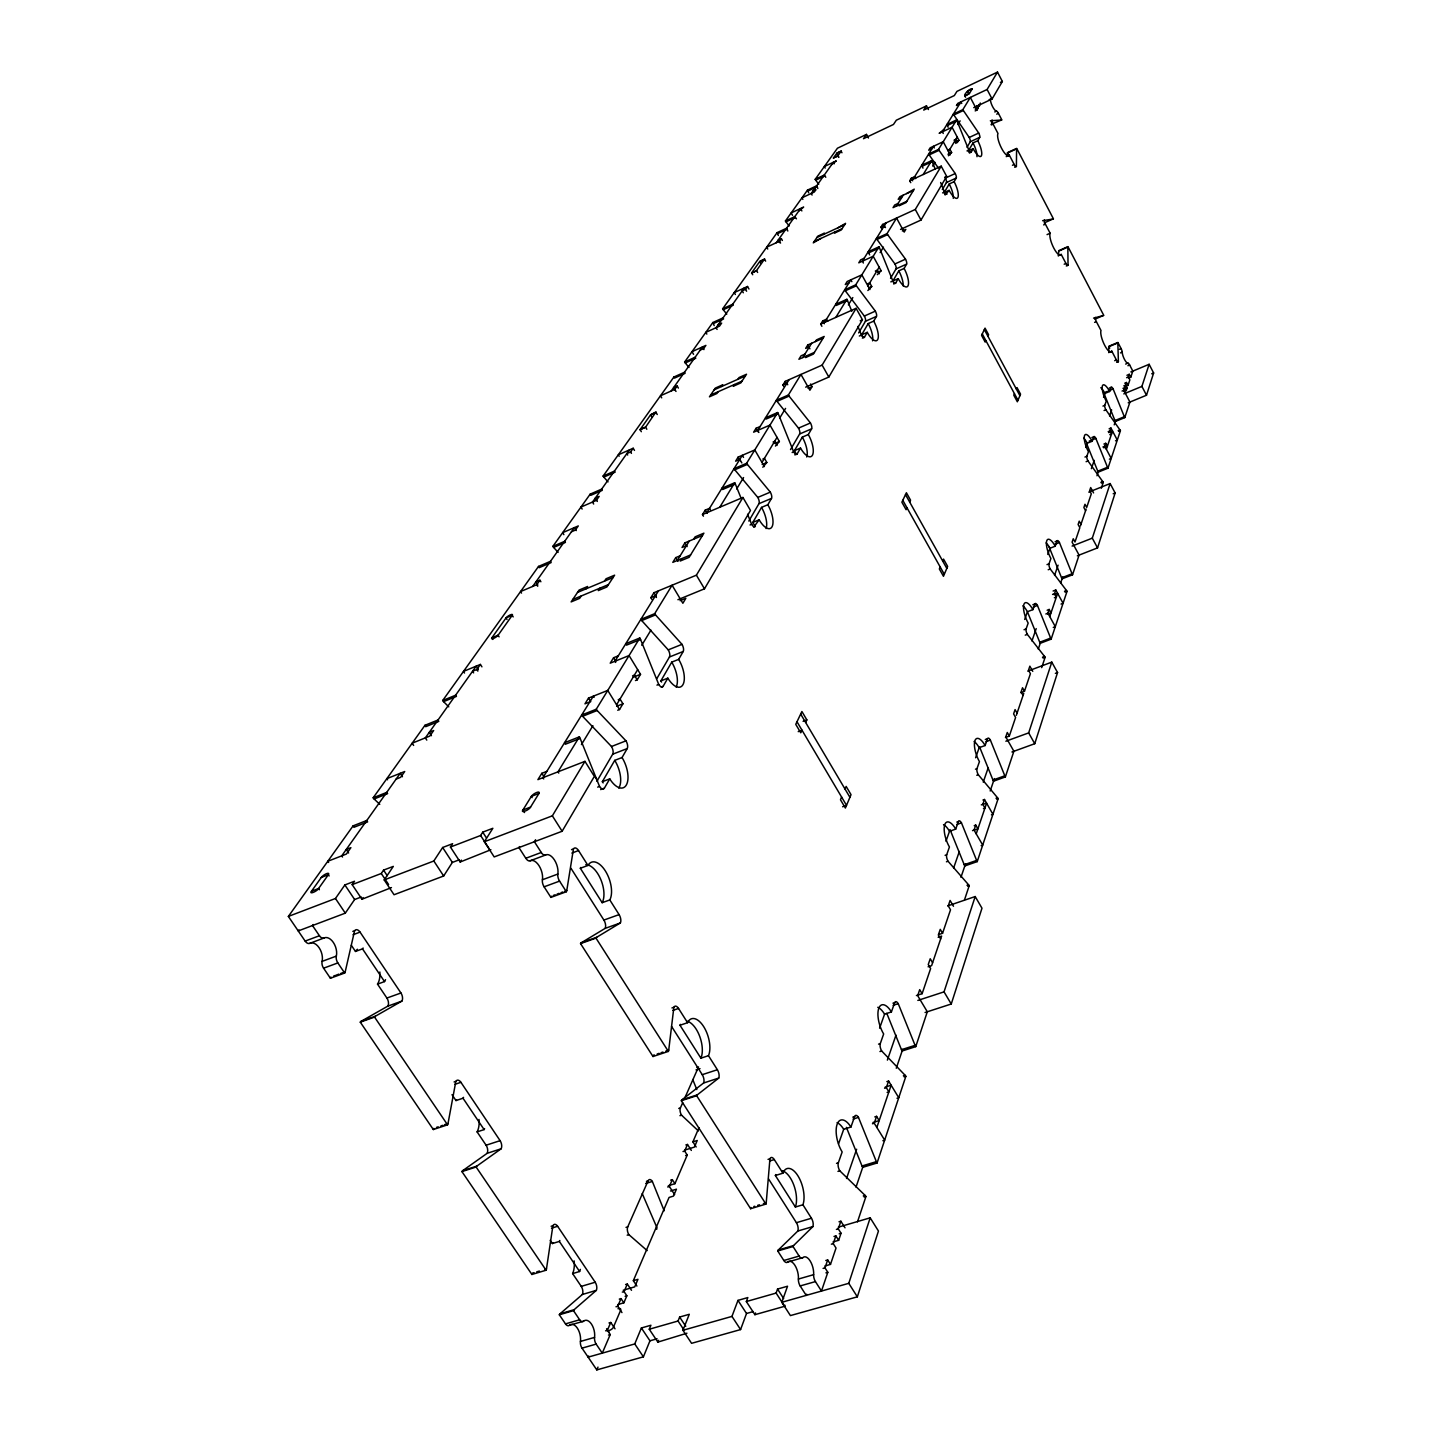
<?xml version="1.0" encoding="UTF-8"?>
<svg xmlns="http://www.w3.org/2000/svg" width="1442" height="1442" viewBox="0 0 1442 1442"><rect width="100%" height="100%" fill="white"/><g stroke="black" fill="none" stroke-linecap="round" stroke-linejoin="round"><path stroke-width="1.5" d="M1014.645 167.218L1016.394 166.425L1016.592 148.832L1007.381 153.086L1007.327 156.367M708.473 1055.688L700.902 1058.176L679.993 1025.244L687.582 1022.702A21.54 10.509 72.7 0 1 703.678 1026.614A21.54 10.509 72.7 0 1 708.473 1055.688L717.377 1069.73A6.147 2.974 73.2 0 1 718.747 1078.075L703.606 1082.996L681.94 1099.813A6.255 3.1 73.6 0 0 681.327 1100.697L750.615 1208.702L765.918 1204.088A6.219 2.974 74.6 0 0 766.225 1202.772L769.938 1158.791A6.11 2.884 74.2 0 1 774.282 1159.566L782.916 1173.193A21.306 9.95 74.4 0 1 797.841 1175.681A21.306 9.95 74.4 0 1 802.924 1204.773L811.449 1218.238A6.092 2.83 74.8 0 1 812.909 1226.583L793.551 1245.564A6.201 2.902 75.2 0 0 793.028 1246.519L777.743 1250.971L783.853 1260.506A6.183 2.92 75.3 0 0 787.548 1262.092A12.365 5.822 75.5 0 1 794.866 1265.229A12.365 5.822 75.5 0 1 798.399 1279.036A6.165 2.884 75.5 0 0 800.166 1285.94L806.222 1295.385L806.637 1294.195M609.804 899.934L602.179 902.692L580.333 868.264L587.957 865.452A21.846 11.067 70.6 0 1 605.334 870.896A21.846 11.067 70.6 0 1 609.804 899.934L619.087 914.607A6.237 3.136 71.1 0 1 620.384 922.934L605.153 928.378L581.234 942.798A6.327 3.281 71.5 0 0 580.549 943.609L652.992 1056.517L668.367 1051.416A6.291 3.136 72.8 0 0 668.727 1050.137L673.865 1007.291A6.183 3.046 72.4 0 1 678.551 1008.463L687.582 1022.702M454.104 1081.951L455.852 1081.356A5.948 3.389 73.5 0 1 460.917 1082.311L500.104 1140.658A5.93 3.317 74.4 0 1 501.167 1148.769L487.144 1153.33L462.63 1170.706A6.02 3.443 74.9 0 0 461.927 1171.589L531.9 1274.476L546.085 1270.222A6.002 3.299 76.2 0 0 546.482 1268.906L552.899 1225.718A5.894 3.208 75.6 0 1 557.621 1226.277L595.204 1282.244A5.876 3.136 76.3 0 1 596.357 1290.356L574.114 1309.697A5.984 3.226 76.8 0 0 573.483 1310.652L559.316 1314.78L565.498 1323.882A5.948 3.226 76.9 0 0 569.446 1325.288A11.915 6.453 77.2 0 1 577.305 1328.082A11.915 6.453 77.2 0 1 580.441 1341.439A5.948 3.208 77.2 0 0 582.009 1348.144L596.808 1369.9L643.402 1356.832L649.963 1340.808L657.101 1338.789M519.535 846.58L518.94 847.572L525.807 858.278A6.381 3.353 70.1 0 0 530.223 860.766A12.762 6.723 70.3 0 1 539.02 865.687A12.762 6.723 70.3 0 1 542.408 879.764A6.363 3.335 70.5 0 0 544.103 886.812L550.898 897.393L566.364 891.733A6.381 3.317 70.6 0 0 566.778 890.525L573.447 848.941A6.273 3.208 70.2 0 1 578.53 850.564L587.957 865.452M352.839 931.406L354.606 930.739A6.038 3.551 70.8 0 1 360.049 932.109L400.948 992.997A6.002 3.479 71.9 0 1 401.903 1001.09L387.826 1006.137L361.059 1021.333A6.092 3.623 72.4 0 0 360.284 1022.162L433.321 1129.537L447.543 1124.814A6.056 3.479 74 0 0 448.011 1123.552L455.852 1081.356M353.11 825.851A5.84 3.389 69 0 1 353.903 827.311L367.602 821.922A5.858 3.371 68.9 0 0 366.809 820.462L353.11 825.851L288.364 916.427L305.145 941.085A6.128 3.713 70.6 0 0 309.814 943.32A12.257 7.408 70.9 0 1 319.115 947.736A12.257 7.408 70.9 0 1 322.089 961.381A6.11 3.677 71.2 0 0 323.585 968.195L330.416 978.253L344.674 973.026A6.128 3.659 71.3 0 0 345.215 971.818L354.606 930.739M737.98 1300.378L746.523 1313.482L740.575 1329.578L691.583 1343.313L682.949 1330.281L731.959 1316.402L737.98 1300.378L747.821 1297.566L746.343 1301.549L754.905 1314.689L784.664 1306.29L776.12 1293.077L777.544 1289.076L787.53 1286.228L781.816 1302.288L790.414 1315.591L857.341 1296.827L878.448 1231.035L870.193 1217.823L838.253 1227.196M925.079 1012.5L951.251 1004.011L981.984 908.208L975.189 896.545L947.754 905.9M1011.942 751.985L1034.743 743.712L1057.563 672.549L1051.795 662.13L1027.749 671.143M1077.354 555.783L1097.542 547.888L1115.153 492.966L1110.142 483.557L1088.764 492.119M1128.203 402.769L1146.498 395.234L1153.636 372.991L1149.13 364.303L1130.852 371.928M857.341 1296.827L848.779 1283.326L870.193 1217.823M951.251 1004.011L944.041 991.862L975.189 896.545M1034.743 743.712L1028.669 732.897L1051.795 662.13M1097.542 547.888L1092.297 538.154L1110.142 483.557M1146.498 395.234L1141.902 386.402L1149.13 364.303M857.503 1221.843L865.939 1196.499A5.84 2.596 74.4 0 0 865.11 1195.418L839.803 1170.832A5.858 2.65 74.1 0 1 838.343 1162.811L842.164 1151.942A20.26 9.067 73.7 0 1 837.117 1124.309A20.26 9.067 73.7 0 1 850.924 1127.049L854.619 1116.577A5.714 2.523 73.5 0 1 858.477 1117.388L876.357 1161.639A5.714 2.505 73.9 0 0 877.06 1163.009L862.713 1167.335A5.696 2.523 74 0 1 862.01 1165.983L846.4 1127.356M877.06 1163.009L905.864 1076.327A5.462 2.325 73 0 0 905.107 1075.281L881.693 1051.002A5.48 2.361 72.7 0 1 880.287 1043.593L883.658 1033.968A18.944 8.075 72.4 0 1 878.737 1008.409A18.944 8.075 72.4 0 1 891.408 1011.923L894.689 1002.641A5.353 2.253 72.2 0 1 898.24 1003.668L915.075 1045.342A5.335 2.235 72.6 0 0 915.742 1046.64L902.133 1050.984A5.335 2.253 72.6 0 1 901.466 1049.686L886.776 1013.311M915.742 1046.64L927.314 1011.779L917.671 995.665L919.708 989.645L922.123 993.682L916.409 995.557M964.518 899.826L969.204 885.712A4.867 1.893 71 0 0 968.537 884.739L948.025 861.235A4.885 1.929 70.8 0 1 946.691 854.764L949.431 846.977A16.925 6.597 70.6 0 1 944.78 824.608A16.925 6.597 70.6 0 1 955.722 829.096L958.371 821.543A4.795 1.857 70.5 0 1 961.453 822.841L976.631 860.423A4.777 1.839 70.8 0 0 977.225 861.613L964.824 865.921A4.777 1.857 70.8 0 1 964.229 864.731L950.026 829.565M977.225 861.613L998.134 798.67A4.614 1.712 70.3 0 0 997.503 797.714L978.271 774.715A4.632 1.73 70 0 1 976.973 768.64L979.442 761.628A16.042 5.966 69.9 0 1 974.936 740.665A16.042 5.966 69.9 0 1 985.12 745.514L987.518 738.701A4.542 1.676 69.8 0 1 990.384 740.088L1004.804 775.796A4.524 1.658 70.1 0 0 1005.362 776.932L993.52 781.185A4.524 1.676 70.1 0 1 992.961 780.05L979.46 746.632M1005.362 776.932L1013.888 751.264L1005.777 736.916L1007.291 732.482L1009.31 736.069L1005.434 737.493M1041.683 667.628L1045.108 657.318A4.2 1.442 69.2 0 0 1044.549 656.434L1027.335 634.354A4.218 1.442 69 0 1 1026.109 628.946L1028.164 623.088A14.618 4.993 68.8 0 1 1023.91 604.342A14.618 4.993 68.8 0 1 1032.905 609.624L1034.905 603.946A4.146 1.406 68.8 0 1 1037.447 605.442L1050.641 638.103A4.128 1.388 69 0 0 1051.146 639.148L1040.241 643.294A4.128 1.406 69 0 1 1039.736 642.249L1027.389 611.678A14.6 5.011 68.9 0 0 1022.901 605.82M1051.146 639.148L1067.026 591.382A4.002 1.316 68.7 0 0 1066.485 590.517L1050.209 568.959A4.02 1.334 68.5 0 1 1049.019 563.84L1050.894 558.487A13.969 4.56 68.4 0 1 1046.748 540.75A13.969 4.56 68.4 0 1 1055.22 546.194L1057.058 540.984A3.966 1.28 68.4 0 1 1059.437 542.534L1072.055 573.772A3.947 1.28 68.6 0 0 1072.542 574.781L1062.069 578.837A3.947 1.28 68.6 0 1 1061.582 577.827L1048.983 546.662M1072.542 574.781L1079.085 555.098L1072.091 542.174L1073.245 538.767L1074.993 541.994L1079.842 527.7L1078.111 524.491L1079.229 521.175L1080.959 524.365M1101.291 488.279L1103.238 482.385A3.695 1.118 68.1 0 0 1102.751 481.574L1087.971 460.935A3.713 1.136 67.9 0 1 1086.835 456.303L1088.44 451.743A12.906 3.893 67.9 0 1 1084.51 435.646A12.906 3.893 67.9 0 1 1092.135 441.252L1093.703 436.8A3.659 1.1 67.8 0 1 1095.848 438.386L1107.51 467.262A3.641 1.1 68 0 0 1107.961 468.199L1098.227 472.129A3.641 1.1 68 0 1 1097.777 471.192L1086.853 444.172M1107.961 468.199L1120.416 430.725A3.551 1.027 67.9 0 0 1119.947 429.932L1105.852 409.78A3.569 1.045 67.7 0 1 1104.752 405.364L1106.23 401.146A12.401 3.605 67.6 0 1 1102.409 385.807A12.401 3.605 67.6 0 1 1109.637 391.467L1111.079 387.357A3.515 1.009 67.6 0 1 1113.134 388.961L1124.345 416.72A3.515 1.009 67.8 0 0 1124.76 417.621L1115.387 421.461A3.497 1.009 67.8 0 1 1114.954 420.559L1103.761 392.855M1124.76 417.621L1129.933 402.066L1123.787 390.313L1124.706 387.628L1122.976 388.349M825.797 1260.488L827.672 1259.947L824.986 1267.86L827.816 1272.313L821.471 1291.059L815.433 1281.596A6.183 2.866 75.4 0 1 813.648 1274.674A12.401 5.786 75.4 0 0 810.08 1260.831A12.401 5.786 75.4 0 0 802.797 1257.676A6.183 2.902 75.2 0 1 799.12 1256.072L793.028 1246.519M824.842 1266.022L830.502 1264.382L836.036 1248.051L833.242 1243.635L835.873 1235.902L833.999 1236.443M833.043 1241.941L838.649 1240.318L841.047 1233.252L838.271 1228.854L840.866 1221.23L839.01 1221.771M876.844 1127.446L891.138 1085.231L885.172 1087.106M922.123 993.682L930.631 968.555L928.251 964.554L930.234 958.75L932.595 962.733M938.868 934.524L942.563 933.28L950.53 909.776L948.241 905.882L950.098 900.457L953.486 906.261M976.216 833.837L986.598 803.194L981.317 804.852M1009.31 736.069L1015.601 717.467L1013.6 713.916L1015.078 709.608L1017.061 713.159M1016.34 715.304L1023.766 693.35M1020.702 692.665L1024.469 691.259L1030.417 673.702L1028.488 670.224L1029.858 666.168L1032.76 671.359M1049.758 616.563L1057.617 593.329L1054.066 594.699M1080.4 526.024L1086.132 509.062M1106.356 449.291L1112.539 431.068L1108.718 432.618M1123.931 391.521L1126.238 390.548L1127.085 388.096L1125.553 385.158L1126.454 382.49L1124.724 383.212M1124.904 386.69L1127.986 385.411L1129.861 379.859L1128.347 376.957L1129.248 374.307L1126.941 375.28M1128.455 378.183L1130.762 377.227L1132.835 371.099L1129.645 364.988A3.425 0.955 67.5 0 0 1127.932 363.132A6.831 1.911 67.5 0 1 1124.472 359.382A6.831 1.911 67.5 0 1 1122.218 352.172A3.425 0.955 67.4 0 0 1121.083 348.567L1117.892 342.439L1108.754 346.296L1109.745 348.207M856.007 1187.145L863.199 1165.893M896.275 1068.252L902.656 1049.416M960.949 877.331L965.527 863.83M990.203 790.991L994.403 778.59M1038.276 649.08L1040.511 642.501M1060.609 583.145L1062.7 576.98M1096.983 475.77L1098.642 470.903M1114.233 424.849L1115.621 420.794M882.883 1140.694L884.667 1140.135L874.231 1123.21L876.574 1116.342L874.807 1116.901M887.136 1092.405L888.885 1091.864L886.343 1087.683L888.596 1081.049L886.848 1081.608M981.173 845.625L982.705 845.084L974.053 830.087L975.747 825.112L974.215 825.653M982.957 800.022L984.471 799.481L982.831 804.312L984.958 808.025L983.444 808.565M1053.273 627.432L1055.31 626.657L1047.901 613.211L1049.181 609.443L1047.144 610.218M1054.372 597.763L1056.373 596.988L1054.553 593.653L1055.796 589.994L1053.129 591.022M1109.385 459.169L1111.205 458.43L1104.752 446.245L1105.744 443.307L1103.941 444.046M1109.763 434.673L1111.566 433.934L1109.961 430.924L1110.953 428.04L1109.15 428.779M846.544 1178.474L856.638 1149.22M887.371 1060.122L895.987 1035.122M953.613 868.048L959.345 851.465M983.246 782.141L988.221 767.739M1031.931 640.969L1036.203 628.622M1054.553 575.394L1058.086 565.174M1091.36 468.668L1094.226 460.358M1109.547 415.945L1111.638 409.907M784.664 1306.29L785.007 1305.298M838.559 1143.794L843.714 1129.284L850.924 1127.049M879.602 1028.2L884.577 1014.159L891.408 1011.923M945.97 841.245L949.503 831.295L955.722 829.096M975.603 757.771L979.172 747.677L985.12 745.514M1024.703 619.429L1027.425 611.732L1032.905 609.624M1047.775 554.413L1049.974 548.266L1055.22 546.194M1085.754 447.453L1087.25 443.235L1092.135 441.252M1103.563 397.289L1104.932 393.414L1109.637 391.467M754.905 1314.689L755.536 1312.941M686.933 1333.219L657.858 1342.105L649.26 1329.236L650.901 1325.252L641.384 1327.974L634.75 1343.944L588.138 1357.138L588.642 1355.967M682.949 1330.281L689.276 1314.293L679.633 1317.051L678.046 1321.016L649.26 1329.236M657.858 1342.105L658.579 1340.357M833.386 158.007L837.658 156.078L841.299 150.959L837.027 152.978L833.44 157.935L837.91 155.826L838.739 157.34M596.808 1369.9L597.997 1367.106M615.031 1328.821L610.759 1322.458L607.37 1330.299L610.236 1334.553L602.269 1353.137L596.159 1344.106A5.966 3.19 77.1 0 1 594.573 1337.401A11.951 6.417 77 0 0 591.418 1324.008A11.951 6.417 77 0 0 583.595 1321.196A5.966 3.208 76.8 0 1 579.666 1319.772L573.483 1310.652M617.789 1304.577L623.863 1302.811L626.855 1295.799L624.062 1291.599L627.324 1284.029L631.506 1290.302M636.913 1286.048L633.344 1280.676L669.052 1197.455L673.486 1196.085L676.442 1189.181L670.548 1191.002M668.331 1185.739L674.946 1183.684L687.239 1155.06L684.644 1151.058L687.492 1144.443L691.349 1150.428M696.18 1146.967L692.899 1141.866L698.973 1127.698M841.605 797.065L840.47 799.751L845.372 808.043L851.032 794.668L846.166 786.431L845.03 789.08M940.184 566.976L939.337 568.959L943.465 576.295L947.646 566.418L943.555 559.117L942.726 561.064M1014.447 393.666L1013.78 395.18L1017.331 401.777L1020.557 394.171L1017.025 387.628L1016.376 389.124M615.986 1306.776L617.735 1306.272L621.033 1298.593L623.863 1302.811M667.7 1187L669.358 1186.496L672.314 1179.646L674.946 1183.684M647.152 1250.593L628.892 1234.658A5.66 2.938 75.4 0 1 627.739 1226.854L648.125 1180.782A5.516 2.83 74.7 0 1 652.343 1181.431L664.203 1210.793M698.415 1130.943L681.543 1115.171A5.299 2.632 73.7 0 1 680.39 1107.943L682.697 1102.715M685.004 1097.524L698.523 1066.972L696.937 1067.495M805.645 722.478L806.853 719.9L801.896 711.501L795.75 724.353L800.779 732.806L802.004 730.211L798.219 731.635M906.982 507.764L906.081 509.675L901.881 502.213L906.405 492.749L910.569 500.176L909.668 502.068M985.877 340.618L985.174 342.078L981.569 335.391L985.048 328.145L988.617 334.796L987.932 336.238M972.196 88.935C968.573 87.872 958.876 100.814 969.439 93.442L972.196 88.935L967.474 91.279L968.303 92.847M600.665 789.585L604.378 788.161L609.75 778.86A20.945 10.256 69.2 0 0 626.333 785.007A20.945 10.256 69.2 0 0 622.043 757.537L627.216 748.578A5.912 2.866 69 0 0 625.972 740.846L597.168 710.509A5.948 2.902 68.4 0 1 596.249 709.248L639.797 637.995A5.696 2.668 67.9 0 1 640.554 639.437L658.724 684.427A5.678 2.65 68.4 0 0 663.122 686.32L667.844 678.137A19.647 9.031 68.3 0 0 682.913 684.734A19.647 9.031 68.3 0 0 678.659 659.373L683.202 651.478A5.552 2.523 68.1 0 0 681.994 644.34L655.515 614.905A5.588 2.56 67.7 0 1 654.668 613.697L672.08 585.218L682.877 603.279L685.851 598.286L680.047 600.665M753.769 527.015L759.159 519.805A17.61 7.246 67.2 0 0 771.975 526.889A17.61 7.246 67.2 0 0 767.829 504.736L771.506 498.391A4.975 2.037 67.1 0 0 770.316 492.137L747.389 464.396A5.011 2.055 66.7 0 1 746.632 463.279L777.671 412.52A4.831 1.911 66.5 0 1 778.283 413.764L793.677 451.869A4.813 1.893 66.8 0 0 797.138 453.942L800.526 448.065A16.691 6.507 66.8 0 0 812.387 455.293A16.691 6.507 66.8 0 0 808.313 434.547L811.612 428.851A4.723 1.821 66.7 0 0 810.44 422.975L789.062 396.099A4.759 1.839 66.4 0 1 788.359 395.036L800.959 374.433L809.899 390.259L812.044 386.636L810.566 384.005M862.37 338.113L864.461 337.194L867.273 332.327A15.231 5.371 66.3 0 0 877.655 339.645A15.231 5.371 66.3 0 0 873.726 321.115L876.466 316.393A4.308 1.514 66.3 0 0 875.348 311.148L856.368 285.804A4.344 1.532 66 0 1 855.755 284.813L878.971 246.816A4.218 1.424 65.9 0 1 879.494 247.916L892.85 280.974A14.528 4.921 66.1 0 0 893.896 282.812M893.661 283.984L895.68 283.083L898.222 278.648A14.546 4.903 66.2 0 0 907.937 285.967A14.546 4.903 66.2 0 0 904.116 268.446L906.603 264.12A4.128 1.37 66.1 0 0 905.504 259.163L887.623 234.613A4.146 1.388 65.9 0 1 887.028 233.64L896.563 218.048L904.188 232.108L905.828 229.368L902.332 230.954M945.105 194.976L949.142 190.362A13.429 4.146 65.9 0 0 957.812 197.608A13.429 4.146 65.9 0 0 954.135 181.692L956.262 178.033A3.803 1.172 65.9 0 0 955.217 173.527L939.066 150.31A3.839 1.172 65.7 0 1 938.526 149.409L956.569 119.92A3.731 1.118 65.6 0 1 957.019 120.894L968.808 150.076A3.713 1.1 65.8 0 0 971.187 152.149L973.17 148.688A12.906 3.821 65.9 0 0 981.353 155.862A12.906 3.821 65.9 0 0 977.766 140.721L979.731 137.332A3.659 1.081 65.8 0 0 978.703 133.043L963.364 110.511A3.677 1.081 65.6 0 1 962.859 109.628L970.322 97.425L976.955 110.079L975.189 110.908M603.153 782.898A20.927 10.292 69.2 0 1 602.359 781.69L614.743 760.367L622.043 757.537M661.572 682.066A19.611 9.067 68.3 0 1 660.851 680.912L671.738 662.148L678.659 659.373M754.076 524.528A17.592 7.282 67.2 0 1 752.796 522.455L761.538 507.386L767.829 504.736M795.66 452.626A16.673 6.525 66.8 0 1 794.452 450.661L802.311 437.124L808.313 434.547M862.767 336.617A15.213 5.407 66.3 0 1 861.685 334.796L868.192 323.585L873.726 321.115M904.116 268.446L898.799 270.844L892.868 281.046A4.2 1.424 66.2 0 0 895.68 283.083M945.105 194.291A13.411 4.164 65.9 0 1 944.168 192.651L949.197 183.981L954.135 181.692M969.276 152.51A12.888 3.839 65.8 0 1 968.375 150.923L973.008 142.938L977.766 140.721M596.916 781.24L612.688 754.202L627.216 748.578M656.831 678.605L669.448 657.011L683.202 651.478M748.813 521.049L758.961 503.673L771.506 498.391M790.522 449.598L799.643 433.988L811.612 428.851M858.639 332.922L865.434 321.278L876.466 316.393M890.525 278.324L896.023 268.897L906.603 264.12M942.329 189.569L946.421 182.575L956.262 178.033M967.023 147.282L970.25 141.767L979.731 137.332M490.875 849.735L460.178 862.01L450.427 847.049L480.619 835.495L482.728 832.16L492.858 828.285L484.368 841.731L494.191 856.927L562.128 831.259L594.356 776.391L584.947 761.358L537.902 779.635L541.832 773.309L546.824 771.38M677.92 599.71L704.489 588.805L750.489 510.45L742.918 497.454L702.488 514.56L703.444 516.182M805.681 387.159L828.826 377.047L862.442 319.782L856.115 308.318L820.696 324.162L821.886 326.289M900.529 229.404L921.005 220.049L946.655 176.375L941.211 166.154L909.722 180.773L910.749 182.665M973.729 107.645L992.078 98.993L1002.37 81.473L997.503 72.1L956.929 91.387L954.316 95.569L923.727 110.079L926.485 105.879L928.432 109.556M617.717 710.239L619.519 709.536L622.944 703.786L620.024 699.028L618.221 699.749M635.453 680.552L637.22 679.849L640.518 674.315L629.072 655.551L610.218 663.176L613.589 657.732L618.276 655.84M762.818 467.244L766.82 462.485L764.44 458.34L762.872 459.007M775.454 446.083L779.365 441.468L769.974 425.084L753.625 432.185L756.059 428.292L760.114 426.526M867.868 290.509L871.743 286.525L869.724 282.866L867.669 283.786M877.331 274.665L881.134 270.772L873.203 256.279L858.783 262.823L860.604 259.902L864.191 258.262M948.385 155.754L951.63 152.528L949.899 149.247L948.061 150.094M955.74 143.443L958.93 140.289L952.062 127.275L939.175 133.331L943.807 129.546M976.955 110.079L978.235 107.916L976.991 105.554M977.063 107.05L979.406 105.951L980.272 103.013M484.368 841.731L552.358 815.83L584.947 761.358M651.892 599.367L650.883 597.673L653.965 592.698L696.396 575.178L742.918 497.454M783.781 386.474L782.934 384.978L785.187 381.373L822.12 365.114L856.115 308.318M881.981 229.188L880.9 227.205L882.594 224.465L915.291 209.451L941.211 166.154M959.597 104.022L956.461 105.5L957.794 103.355L987.103 89.476L997.503 72.1M535.595 839.749L534.405 841.731L541.273 852.474A6.399 3.335 70 0 0 545.671 854.98A12.798 6.669 70.3 0 1 554.431 859.937A12.798 6.669 70.3 0 1 557.856 874.05A6.381 3.299 70.5 0 0 559.568 881.116L566.364 891.733M616.581 704.759L637.67 669.647M761.989 462.413L777.022 437.377M867.904 285.895L879.151 267.149M948.476 151.608L957.218 137.044M581.432 744.613L592.914 725.705M641.762 645.259L650.937 630.136M736.664 488.946L743.567 477.554M779.798 417.874L785.566 408.392M848.383 304.911L852.835 297.575M880.125 252.62L883.459 247.141M932.668 166.082L934.957 162.315M957.885 124.553L960.12 120.876M604.378 788.161A6.074 3.01 69.4 0 1 599.53 786.413L580.153 738.412A6.092 3.028 68.8 0 0 579.342 736.88L557.982 771.831L558.757 773.092M719.738 507.26L734.717 482.764A5.101 2.127 66.8 0 1 735.366 484.079L741.476 499.166M835.819 317.402L846.905 299.287A4.416 1.568 66 0 1 847.445 300.423L851.825 311.256M923.186 174.518L931.694 160.585A3.875 1.208 65.7 0 1 932.181 161.594L935.245 169.201M538.947 793.461L530.314 807.484A3.659 1.154 -32.6 0 1 528.619 809.16L527.484 809.917A5.588 1.748 -32.6 0 1 523.104 811.504L522.707 811.431A3.659 1.154 -32.6 0 1 522.653 810.422L531.341 796.399A4.741 1.478 -32.5 0 1 536.64 792.505A4.741 1.478 -32.5 0 1 538.947 793.461L531.341 796.399L532.134 797.642M681.687 558.667L680.209 561.028L689.132 557.315L703.894 533.161L695.116 536.857L693.692 539.164M806.655 355.832L805.591 357.58L813.36 354.119L824.175 336.455L816.496 339.879L815.451 341.556M899.916 204.476L899.105 205.791L906.009 202.619L914.246 189.136L906.639 193.57M658.489 590.841L614.923 661.265L615.644 662.437M677.235 560.505L689.312 541.002M706.796 512.739L742.306 455.311L743.513 457.384M789.116 379.643L757.717 430.419L758.889 432.456M802.779 357.544L811.612 343.268M824.482 322.467L850.852 279.838L851.862 281.659M886.091 222.861L862.37 261.182L863.379 263.003M896.473 206.062L903.215 195.157M913.092 179.205L933.443 146.309L934.308 147.949M619.519 709.536L607.749 690.412L588.534 698.09L584.965 703.84L589.778 701.912M680.173 555.783L675.739 557.621L672.801 562.362L690.592 554.954M702.488 535.469L684.932 542.841L682.048 547.473L686.446 545.635M702.488 514.56L705.228 510.144L709.518 508.323L710.473 509.927M764.386 466.577L754.797 449.94L738.16 457.096L735.636 461.17L739.8 459.385L741.855 462.936M823.148 338.149L807.772 344.98L805.663 348.369L809.503 346.657M820.696 324.162L822.733 320.899L826.482 319.205L827.672 321.332M909.722 180.773L911.29 178.267L914.625 176.699L915.652 178.61M460.178 862.01L461.386 860.117M391.467 887.587L361.942 899.249L352.172 884.631L381.283 873.492L383.554 870.121L393.324 866.39L384.203 879.908L394.045 894.743L443.667 875.997L452.355 862.424L459.205 859.829M450.427 847.049L452.608 843.696L442.64 847.499L433.826 861L384.203 879.908M599.818 588.192L598.25 590.589L606.866 586.984L614.616 575.178L606.055 578.765L604.504 581.108M734.411 384.509L733.257 386.258L740.827 382.905L746.523 374.235L739.007 377.57L737.871 379.3M835.369 231.765L834.485 233.099L841.209 229.999L845.571 223.348L838 227.764M581.252 595.961L579.666 598.34L571.122 601.909L579.125 590.048L587.597 586.497L586.029 588.841M718.134 391.737L716.944 393.486L709.446 396.82L715.34 388.078L722.803 384.762L721.631 386.51M820.858 238.453L813.27 242.887L817.794 236.182L824.427 233.117L823.544 234.451M361.942 899.249L363.096 897.555M298.927 929.928L298.224 930.937L345.305 913.147L354.624 899.52L361.239 897.014M352.172 884.631L354.498 881.26L344.872 884.937L335.463 898.492L288.364 916.427M868.463 138.035L866.498 134.394L863.506 138.702L893.463 124.463L896.329 120.209L926.485 105.879M313.202 924.538L312.499 925.548L319.421 935.732A6.147 3.695 70.6 0 0 324.071 937.985A12.293 7.372 70.9 0 1 333.336 942.437A12.293 7.372 70.9 0 1 336.346 956.1A6.128 3.659 71.1 0 0 337.843 962.932L344.674 973.026M969.439 93.442L964.716 95.839L965.581 97.227M473.607 672.873L472.579 671.251L476.833 669.503L480.402 664.42L481.934 666.853M521.517 593.113L520.562 591.562L536.748 584.713L539.939 580.207L540.894 581.757M627.685 455.041L626.837 453.599L630.587 451.959L633.2 448.246L634.48 450.391M661.698 397.848L660.49 395.775L674.802 389.376L677.181 386.023L678.371 388.078M743.297 292.762L742.197 290.833L745.532 289.319L747.533 286.471L748.975 289.031M767.739 249.033L766.693 247.195L779.509 241.229L781.348 238.633L782.375 240.49M532.693 586.425L574.385 527.61L576.205 530.602M629.469 449.886L592.482 502.068L593.671 504.033M671.215 390.98L702.434 346.963L703.966 349.613M744.216 288.003L716.097 327.676L717.089 329.443M776.301 242.725L800.544 208.531L801.86 210.929M321.296 877.457L311.202 891.643A3.569 1.045 -33.8 0 0 311.075 892.67L311.58 892.778A5.444 1.604 -33.8 0 0 315.798 891.066L316.519 890.579A3.569 1.045 -33.8 0 0 318.303 888.921L328.325 874.753A4.632 1.352 -33.7 0 0 326.559 873.654A4.632 1.352 -33.7 0 0 321.296 877.457L328.325 874.753L329.137 875.943M379.769 804.33L374.109 798.976A5.714 3.244 68.6 0 1 373.172 797.787L424.975 725.29L438.026 719.991A5.498 2.974 67.9 0 1 438.765 721.379L425.714 726.678A5.48 2.992 67.9 0 0 424.975 725.29M448.768 706.85L443.577 701.641A5.389 2.884 67.6 0 1 442.694 700.506L538.533 566.418L550.483 561.317A4.939 2.397 66.6 0 1 551.132 562.578L539.182 567.679A4.939 2.415 66.6 0 0 538.533 566.418M558.126 552.376L553.62 547.437A4.849 2.325 66.4 0 1 552.845 546.392L590.211 494.119L601.656 489.126A4.687 2.145 66.2 0 1 602.269 490.334L590.823 495.309A4.687 2.163 66.2 0 0 590.211 494.119M608.019 481.88L603.819 477.104A4.614 2.091 66 0 1 603.098 476.076L673.901 377.011L684.499 372.252A4.29 1.784 65.7 0 1 685.058 373.352L674.459 378.11A4.272 1.802 65.6 0 0 673.901 377.011M689.006 367.476L685.292 362.951A4.218 1.748 65.6 0 1 684.644 361.996L712.853 322.521L723.037 317.889A4.092 1.622 65.5 0 1 723.56 318.934L713.375 323.585L714.187 325.586M726.768 314.14L723.253 309.724A4.038 1.586 65.4 0 1 722.658 308.804L777.094 232.649L786.593 228.215A3.785 1.388 65.3 0 1 787.062 229.188L787.819 231.044M789.153 225.997L785.998 221.834A3.731 1.352 65.2 0 1 785.439 220.968L807.502 190.11L816.659 185.802A3.641 1.28 65.2 0 1 817.109 186.739L817.83 188.523M818.714 184.234L815.721 180.178A3.587 1.244 65.2 0 1 815.199 179.331L837.442 148.22L866.498 134.394M777.743 1250.971A6.183 2.938 75.3 0 1 778.283 1250.016L797.841 1231.017L812.909 1226.583M559.316 1314.78A5.966 3.244 77 0 1 559.965 1313.842L582.388 1294.483L596.357 1290.356M681.327 1100.697L696.684 1095.74A6.255 3.082 73.5 0 1 697.297 1094.857L718.747 1078.075M461.927 1171.589L476.13 1167.011A6.02 3.407 74.8 0 1 476.833 1166.109L501.167 1148.769M581.234 942.798L596.664 937.3L620.384 922.934M361.059 1021.333L375.317 1016.249L401.903 1001.09M1000.424 82.392L1002.37 81.473M831.728 164.532L836.324 160.873L824.337 166.533L825.185 168.065M815.199 179.331L824.265 175.041A3.605 1.244 65.2 0 0 824.788 175.888L825.797 177.258M962.859 109.628L953.342 114.116A3.677 1.1 65.6 0 0 953.847 114.981L969.222 137.477A3.659 1.081 65.8 0 1 970.25 141.767M815.721 180.178L824.788 175.888M953.847 114.981L963.364 110.511M988.671 100.273L990.402 99.462A3.569 1.009 65.7 0 0 990.33 98.741M975.315 107.88L976.486 107.321M975.297 109.304L978.235 107.916M956.569 119.92L946.961 124.445A3.731 1.118 65.6 0 1 947.412 125.418L948.151 127.238M808.674 192.831L807.953 191.047L817.109 186.739M947.412 125.418L957.019 120.894M812.891 191.101L815.974 189.659L814.297 192.02L801.986 197.806L802.852 199.393M994.764 111.953L996.494 111.142A3.551 1.009 65.8 0 1 998.423 113.341L1001.811 119.866L991.159 124.336M996.692 114.152L998.423 113.341M990.348 120.767L1001.577 120.028M798.796 210.983L803.663 207.071L791.189 212.911L792.523 215.309M931.983 148.67L928.72 150.184L930.18 147.823L943.23 141.713L950.224 154.889M954.027 140.198L955.83 139.333L957.56 142.596M785.439 220.968L794.848 216.57A3.731 1.352 65.3 0 0 795.389 217.436L796.453 218.823M938.526 149.409L928.666 154.024A3.821 1.19 65.7 0 0 929.189 154.925L938.327 167.975M955.307 141.983L958.93 140.289M991.357 124.967L993.105 124.138A3.587 1.027 65.8 0 1 992.096 119.938M785.998 221.834L795.389 217.436M929.189 154.925L939.066 150.31M969.222 137.477L978.703 133.043M931.694 160.585L921.726 165.235A3.875 1.226 65.7 0 1 922.213 166.245L922.97 168.137M778.32 235.479L777.58 233.622L787.062 229.188M922.213 166.245L932.181 161.594M947.971 154.24L951.63 152.528M967.005 150.923L968.808 150.076M968.375 150.923L973.17 148.688M781.348 238.633L778.157 240.129L779.527 242.58M969.384 152.978L971.187 152.149M913.453 190.416L899.826 196.725L898.204 199.32L901.611 197.752M944.672 177.276L946.655 176.375M816.875 237.533L844.67 224.682M955.217 173.527L945.375 178.069A3.803 1.172 65.9 0 1 946.421 182.575M814.153 241.553L842.056 228.665M898.114 203.43L894.689 204.998L893.049 207.648L906.802 201.303M1006.246 156.619L1009.346 155.195L1014.195 164.46A3.551 1.027 66.1 0 0 1016.394 166.425M942.599 192.886L944.474 192.038A3.875 1.208 65.9 0 0 946.979 194.111M944.168 192.651L949.142 190.362M747.533 286.471L734.266 292.582L735.348 294.474M1012.446 165.271L1014.195 164.46M880.9 227.205L884.397 225.601L885.46 227.584M722.658 308.804L732.734 304.208A4.038 1.586 65.4 0 0 733.329 305.127L723.253 309.724M887.028 233.64L876.412 238.507A4.146 1.406 65.8 0 0 877.006 239.462L894.941 263.94A4.11 1.388 66.1 0 1 896.023 268.897M877.006 239.462L887.623 234.613M878.971 246.816L868.246 251.719A4.2 1.442 65.9 0 1 868.769 252.801L869.598 254.874M868.769 252.801L879.494 247.916M718.224 324.666L721.649 323.098L719.522 326.126L705.841 332.345L706.832 334.093M700.199 350.1L703.678 348.531L705.895 345.395L692.034 351.668L693.566 354.317M848.959 282.866L845.3 284.525L847.193 281.478L861.829 274.863L869.923 289.572M875.348 271.024L877.367 270.105L879.368 273.746M894.941 263.94L905.504 259.163M877.745 272.304L881.134 270.772M684.644 361.996L695.116 357.255A4.218 1.73 65.6 0 0 695.765 358.211L685.292 362.951M855.755 284.813L844.688 289.806A4.326 1.532 66 0 0 845.3 290.797L864.335 316.05A4.308 1.532 66.2 0 1 865.434 321.278M845.3 290.797L856.368 285.804M869.003 287.751L871.743 286.525M846.905 299.287L835.711 304.316A4.398 1.586 66 0 1 836.252 305.452L847.445 300.423M890.832 281.875L898.222 278.648M1042.602 220.698L1053.201 219.004M677.181 386.023L673.594 387.628L675.198 390.367M1044.224 222.915L1053.417 218.805L1016.7 148.382L1007.471 152.636L1009.021 155.592M1043.648 224.916L1045.378 224.123A3.533 1.009 66.5 0 1 1044.35 219.905M1047.054 234.613L1050.155 233.244L1045.378 224.123M864.335 316.05L875.348 311.148M860.225 320.773L862.442 319.782M714.15 389.827L745.352 375.965M710.618 395.072L741.945 381.175M804.924 354.101L801.049 355.814L798.904 359.274L814.424 352.389M859.342 336.022L861.451 335.085A4.398 1.568 66.3 0 0 864.461 337.194M861.685 334.796L867.273 332.327M1058.752 250.674L1067.927 246.618L1103.725 315.293L1094.947 319.205M1058.122 255.775L1061.222 254.405L1065.944 263.435A3.497 0.991 66.8 0 0 1068.035 265.22L1066.305 265.995M633.2 448.246L618.312 454.807L619.159 456.231M782.934 384.978L786.881 383.248L787.729 384.744M1064.196 264.21L1065.944 263.435M603.098 476.076L614.418 471.119A4.614 2.073 66.1 0 0 615.139 472.147L603.819 477.104M788.359 395.036L776.337 400.281A4.741 1.857 66.4 0 0 777.04 401.363L798.489 428.13A4.723 1.839 66.7 0 1 799.643 433.988M777.04 401.363L789.062 396.099M808.115 388.349L812.044 386.636M777.671 412.52L765.504 417.82A4.831 1.929 66.5 0 1 766.117 419.045L778.283 413.764M798.489 428.13L810.44 422.975M773.11 441.991L774.66 441.324L777.004 445.416M774.751 443.451L779.365 441.468M571.429 531.792L575.34 530.097L578.296 525.933L562.668 532.657L563.876 534.658M552.845 546.392L564.669 541.327A4.867 2.307 66.4 0 0 565.426 542.39L553.62 547.437M746.632 463.279L734.05 468.668A5.011 2.073 66.7 0 0 734.789 469.786L757.789 497.418A4.975 2.055 67.1 0 1 758.961 503.673M734.789 469.786L747.389 464.396M1093.559 318.123L1103.527 315.528M762.151 464.486L766.82 462.485M794.452 450.661L800.526 448.065M1094.622 322.359L1096.353 321.62A3.479 0.991 67.2 0 1 1095.307 317.384M792.145 452.518L793.677 451.869M794.848 454.915L797.138 453.942M734.717 482.764L721.973 488.207A5.101 2.145 66.8 0 1 722.622 489.505L735.366 484.079M539.939 580.207L535.883 581.919L537.794 585.019M757.789 497.418L770.316 492.137M1108.718 352.443L1111.8 351.145L1116.396 359.959A3.461 0.973 67.4 0 0 1118.397 361.582L1116.667 362.303M1119.371 349.288L1121.083 348.567M1120.488 352.893L1122.218 352.172M1114.666 360.68L1116.396 359.959M577.503 592.41L613.048 577.539M1125.643 364.087L1127.932 363.132M752.796 522.455L759.159 519.805M1127.932 365.709L1129.645 364.988M750.038 524.996L751.643 524.329A5.083 2.109 67.3 0 0 755.374 526.348M572.708 599.53L608.398 584.623M1126.617 377.678L1128.347 376.957M1109.331 388.078L1111.079 387.357M1105.509 392.116L1107.276 391.395M1108.429 390.908L1113.134 388.961M1151.725 373.784L1153.636 372.991M1123.805 385.879L1125.553 385.158M1124.183 389.286L1127.085 388.096M1122.056 391.052L1123.787 390.313M1123.787 393.9L1141.902 386.402M1102.968 406.103L1104.752 405.364M480.402 664.42L463.477 671.413L464.504 673.035M1104.067 410.519L1105.852 409.78M650.883 597.673L655.407 595.816L656.434 597.511M1114.954 420.559L1124.345 416.72M442.694 700.506L455.564 695.242A5.389 2.866 67.6 0 0 456.447 696.378L443.577 701.641M654.668 613.697L640.843 619.357A5.57 2.578 67.7 0 0 641.708 620.565L668.241 649.873A5.534 2.542 68.1 0 1 669.448 657.011M641.708 620.565L655.515 614.905M1091.864 437.539L1093.703 436.8M1108.177 431.663L1109.961 430.924M1089.161 441.126L1090.368 440.621M1092.189 439.882L1095.848 438.386M1118.163 430.653L1119.947 429.932M1118.631 431.446L1120.416 430.725M1115.513 440.819L1117.298 440.08L1110.953 428.04M1102.932 446.984L1104.752 446.245M1103.743 447.813L1107.366 446.353L1105.744 443.307M639.797 637.995L625.792 643.691A5.696 2.686 67.9 0 1 626.531 645.133L640.554 639.437M1084.979 457.06L1086.835 456.303M1086.114 461.692L1087.971 460.935M1097.777 471.192L1107.51 467.262M668.241 649.873L681.994 644.34M1100.913 482.313L1102.751 481.574M1101.4 483.124L1103.238 482.385M632.569 675.865L634.354 675.144L637.22 679.849M633.435 677.145L640.518 674.315M396.117 779.131L400.606 777.328L404.715 771.524L386.835 778.662L387.574 779.798M1113.206 493.741L1115.153 492.966M660.851 680.912L667.844 678.137M373.172 797.787L386.69 792.433A5.732 3.226 68.5 0 0 387.628 793.623L374.109 798.976M596.249 709.248L581.667 715.034A5.948 2.938 68.4 0 0 582.604 716.295L611.48 746.505A5.894 2.884 69 0 1 612.688 754.202M656.957 685.13L658.724 684.427M582.604 716.295L597.168 710.509M661.355 687.005L663.122 686.32M616.653 706.274L622.944 703.786M1055.093 541.759L1057.058 540.984M1054.859 544.337L1059.437 542.534M579.342 736.88L564.561 742.702A6.074 3.064 68.8 0 1 565.354 744.234L580.153 738.412M1072.109 546.085L1092.297 538.154M1047.018 564.615L1049.019 563.84M1048.208 569.734L1050.209 568.959M611.48 746.505L625.972 740.846M1061.582 577.827L1072.055 573.772M1052.552 594.428L1054.553 593.653M1064.502 591.292L1066.485 590.517M1065.043 592.157L1067.026 591.382M1032.869 604.721L1034.905 603.946M1033.355 607.028L1037.447 605.442M311.508 891.228L318.574 888.506L319.385 889.714M530.566 807.087L522.923 810.025L524.528 812.549M1061.06 604.054L1063.078 603.279L1055.796 589.994M602.359 781.69L609.75 778.86M1045.865 613.986L1047.901 613.211M1047.649 614.094L1051.02 612.796L1049.181 609.443M597.673 787.134L599.53 786.413M1024.036 629.739L1026.109 628.946M1025.262 635.147L1027.335 634.354M803.104 721.342L806.853 719.9M1039.736 642.249L1050.641 638.103M1042.476 657.21L1044.549 656.434M1043.035 658.093L1045.108 657.318M305.145 941.085L319.421 935.732M525.807 858.278L541.273 852.474M309.814 943.32L324.071 937.985M530.223 860.766L545.671 854.98M571.537 849.662L573.447 848.941M353.002 934.74L360.049 932.109M571.861 853.069L578.53 850.564M1055.364 673.378L1057.563 672.549M322.089 961.381L336.346 956.1M542.408 879.764L557.856 874.05M351.325 945.285L355.489 951.45L362.501 948.854A20.981 12.311 71.3 0 1 363.114 948.025M323.585 968.195L337.843 962.932M544.103 886.812L559.568 881.116M333.625 976.072L335.391 975.423M336.292 975.098L338.96 974.107M340.745 973.458L345.215 971.818M553.259 895.482L555.188 894.779M557.117 894.076L559.045 893.355M560.974 892.652L562.921 891.949M564.849 891.228L566.778 890.525M985.301 739.512L987.518 738.701M985.949 741.711L990.384 740.088M1005.867 741.224L1028.669 732.897M842.615 806.763L846.508 805.339L796.993 721.757M387.826 1006.137A5.984 3.515 72 0 0 386.889 998.044L377.516 984.129L384.527 981.587A20.981 12.311 71.3 0 0 385.519 979.659M975.477 769.199L976.973 768.64M976.775 775.255L978.271 774.715M992.961 780.05L1004.804 775.796M386.889 998.044L400.948 992.997M570.978 868.3L603.892 920.068L619.087 914.607M360.284 1022.162L374.541 1017.079A6.092 3.605 72.3 0 1 375.317 1016.249M580.549 943.609L595.979 938.111A6.345 3.244 71.4 0 1 596.664 937.3M996.007 798.255L997.503 797.714M996.638 799.21L998.134 798.67M956.821 822.102L958.371 821.543M956.803 824.5L961.453 822.841M991.429 814.82L992.943 814.297L984.471 799.481M972.521 830.628L974.053 830.087M974.071 830.213L977.91 828.862L975.747 825.112M945.105 855.322L946.691 854.764M946.439 861.793L948.025 861.235M964.229 864.731L976.631 860.423M966.969 885.28L968.537 884.739M967.636 886.253L969.204 885.712M671.954 1007.94L673.865 1007.291M454.771 1084.384L460.917 1082.311M672.873 1010.391L678.551 1008.463M938.147 937.264L941.608 936.092L931.622 965.635L928.107 966.807M452.013 1094.676L455.996 1100.57L463.008 1098.227A20.711 11.698 73.9 0 1 463.549 1097.344M436.457 1127.41L438.224 1126.815M440.892 1125.932L442.676 1125.337M444.442 1124.742L448.011 1123.552M654.326 1054.931L653.352 1055.256A6.273 3.172 72.9 0 1 652.992 1056.517M657.192 1053.976L659.12 1053.345M661.031 1052.696L662.96 1052.065M665.843 1051.11L668.727 1050.137M487.144 1153.33A5.912 3.335 74.5 0 0 486.098 1145.218L477.104 1131.898L484.115 1129.591A20.711 11.698 73.9 0 0 484.584 1128.617M892.977 1003.199L894.689 1002.641M696.035 1069.91L700.001 1068.612M893.139 1005.326L898.24 1003.668M917.851 1000.424L944.041 991.862M486.098 1145.218L500.104 1140.658M671.557 1026.416L702.254 1074.669L717.377 1069.73M462.63 1170.706L476.833 1166.109M681.94 1099.813L697.297 1094.857M678.767 1108.465L680.39 1107.943M878.538 1044.152L880.287 1043.593M679.921 1115.675L681.543 1115.171M879.944 1051.56L881.693 1051.002M901.466 1049.686L915.075 1045.342M692.899 1141.866L697.225 1140.496L694.431 1147.075L684.499 1150.193M903.377 1075.822L905.107 1075.281M685.869 1144.948L687.492 1144.443M904.134 1076.868L905.864 1076.327M683.003 1151.563L684.644 1151.058M884.577 1088.223L886.343 1087.683M685.599 1155.565L687.239 1155.06M897.014 1098.263L898.763 1097.723L888.596 1081.049M646.449 1181.304L648.125 1180.782M852.817 1117.135L854.619 1116.577M645.674 1183.503L652.343 1181.431M853.105 1119.064L858.477 1117.388M670.656 1180.151L672.314 1179.646M872.969 1122.489L879.169 1120.578L876.574 1116.342M872.464 1123.769L874.231 1123.21M551.132 1226.259L552.899 1225.718M768.045 1159.386L769.938 1158.791M551.493 1228.169L557.621 1226.277M769.559 1161.026L774.282 1159.566M550.195 1240.318L552.376 1243.545L559.352 1241.418A20.512 11.103 76 0 1 559.838 1240.481M802.924 1204.773L795.389 1207.026L775.381 1175.5L782.916 1173.193M626.026 1227.376L627.739 1226.854M836.522 1163.37L838.343 1162.811M627.18 1235.181L628.892 1234.658M837.964 1171.391L839.803 1170.832M642.231 1193.561L657.047 1227.935M862.01 1165.983L876.357 1161.639M534.081 1272.637L532.314 1273.178A5.984 3.317 76.3 0 1 531.9 1274.476M536.73 1271.844L539.398 1271.051M544.716 1269.447L546.482 1268.906M753.787 1206.521L754.743 1206.233M757.609 1205.368L759.519 1204.791M763.359 1203.637L766.225 1202.772M582.388 1294.483A5.858 3.154 76.5 0 0 581.252 1286.372L572.618 1273.592L579.594 1271.502A20.512 11.103 76 0 0 580.369 1269.393M863.289 1195.959L865.11 1195.418M864.1 1197.04L865.939 1196.499M581.252 1286.372L595.204 1282.244M768.568 1178.925L796.417 1222.69L811.449 1218.238M633.344 1280.676L637.941 1279.324L634.732 1286.859L623.214 1290.229M625.594 1284.534L627.324 1284.029M622.313 1292.104L624.062 1291.599M836.396 1229.413L838.271 1228.854M559.965 1313.842L574.114 1309.697M778.283 1250.016L793.551 1245.564M625.125 1296.304L626.855 1295.799M839.172 1233.811L841.047 1233.252M619.303 1299.098L621.033 1298.593M831.349 1244.176L833.242 1243.635M565.498 1323.882L579.666 1319.772M783.853 1260.506L799.12 1256.072M569.446 1325.288L583.595 1321.196M787.548 1262.092L802.797 1257.676M608.993 1322.963L610.759 1322.458M605.604 1330.804L607.37 1330.299M823.094 1268.401L824.986 1267.86M580.441 1341.439L594.573 1337.401M798.399 1279.036L813.648 1274.674M608.47 1335.058L610.236 1334.553M825.924 1272.853L827.816 1272.313M582.009 1348.144L596.159 1344.106M800.166 1285.94L815.433 1281.596M746.343 1301.549L776.12 1293.077M781.816 1302.288L848.779 1283.326M746.523 1313.482L753.283 1311.571M374.541 1017.079L447.543 1124.814M476.13 1167.011L546.085 1270.222M362.501 948.854L384.527 981.587M463.008 1098.227L484.115 1129.591M559.352 1241.418L579.594 1271.502M606.595 1328.713L609.047 1332.336M617.735 1306.272L621.971 1312.599M335.463 898.492L345.305 913.147M634.75 1343.944L643.402 1356.832M344.872 884.937L354.624 899.52M641.384 1327.974L649.963 1340.808M328.596 862.442L327.803 861.271L346.386 854.043L350.893 847.662L346.26 849.464L348.603 853.015M342.511 857.035L341.736 855.845L400.227 773.309L402.462 776.733M381.283 873.492L388.601 884.541M678.046 1321.016L684.175 1330.281M383.554 870.121L387.213 875.654M679.633 1317.051L685.761 1326.279M433.826 861L443.667 875.997M731.959 1316.402L740.575 1329.578M669.358 1186.496L674.64 1194.607M442.64 847.499L452.355 862.424M413.638 745.424L412.196 743.189L429.752 736.087L433.663 730.553L429.283 732.338L431.428 735.69M426.796 740.106L425.354 737.871L476.166 666.186L478.347 669.629M482.728 832.16L486.369 837.802M777.544 1289.076L783.637 1298.521M480.619 835.495L490.352 850.582M595.979 938.111L668.367 1051.416M696.684 1095.74L765.918 1204.088M827.672 1259.947L830.502 1264.382M543.706 778.932L542.913 777.689L593.329 696.18L594.068 697.369M552.358 815.83L562.128 831.259M835.873 1235.902L838.649 1240.318M476.833 669.503L477.861 671.125M541.832 773.309L544.175 777.022M840.866 1221.23L845.012 1227.809M499.094 636.841L498.085 635.255L512.216 615.319A3.857 0.991 -31.6 0 0 510.378 614.851A3.857 0.991 -31.6 0 0 506.034 617.915L491.848 637.851L492.84 639.437M507.025 619.483L506.034 617.915L512.216 615.319L513.19 616.906M595.149 776.859L597.529 780.681M588.534 698.09L590.751 701.659M536.748 584.713L537.704 586.263M613.589 657.732L615.734 661.229M582.135 509.044L580.946 507.079L596.339 500.392L599.169 496.408L595.312 498.067L597.33 501.437M653.965 592.698L656.002 596.087M675.739 557.621L677.992 561.407M684.932 542.841L687.149 546.59M630.587 451.959L631.434 453.383M696.396 575.178L704.489 588.805M800.67 714.06L849.915 797.318M646.827 429.265L645.583 427.156L656.002 411.871L650.576 414.845L639.96 429.806L645.583 427.156L640.086 429.59L641.33 431.699M942.563 933.28L940.256 929.351L938.327 934.975L940.653 938.904M657.246 414.521L656.02 412.43L650.576 414.845L651.802 416.936M705.228 510.144L707.121 513.352M674.802 389.376L676.01 391.449M738.16 457.096L740.233 460.647M756.059 428.292L758.059 431.771M785.187 381.373L786.863 384.329M752.706 274.737L751.643 272.844L759.7 261.525L764.639 258.929L756.383 270.79L751.552 273.151L756.563 270.591L757.627 272.466M745.532 289.319L746.614 291.23M807.772 344.98L809.935 348.82M760.763 263.399L759.7 261.525L764.584 259.272L765.63 261.146M905.504 494.624L946.817 568.382M902.782 500.302L944.312 574.313M822.12 365.114L828.826 377.047M779.509 241.229L780.555 243.085M822.733 320.899L824.301 323.729M1024.469 691.259L1022.522 687.762L1021.098 691.944L1023.063 695.459M812.08 195.049L811.215 193.48L833.314 162.297L834.161 163.829M838.685 156.998L836.702 153.357L841.155 151.248L841.966 152.762M882.594 224.465L884.036 227.097M984.345 329.587L1019.909 395.685M915.291 209.451L921.005 220.049M982.272 333.931L1017.98 400.245M911.29 178.267L912.642 180.791M1085.592 510.684L1083.879 507.53L1084.979 504.285L1086.691 507.44L1091.288 493.849L1089.611 490.713L1090.693 487.558L1093.559 492.912M943.248 133.457L942.401 131.817L960.913 101.877L961.742 103.445M1126.454 382.49L1127.986 385.411M978.685 104.563L979.406 105.951M1124.706 387.628L1126.238 390.548M987.103 89.476L992.078 98.993M1129.248 374.307L1130.762 377.227M993.105 124.138L997.99 133.493A12.509 3.587 66 0 0 1001.541 148.22A12.509 3.587 66 0 0 1009.346 155.195M1096.353 321.62L1101.003 330.506A12.131 3.443 67.3 0 0 1104.716 345.359A12.131 3.443 67.3 0 0 1111.8 351.145M991.321 121.741L992.583 124.174M940.635 182.521L944.474 192.038M857.954 326.415L861.451 335.085M747.569 514.253L751.643 524.329M692.755 1079.535L696.81 1089.575M1118.397 361.582L1117.82 342.926L1108.682 346.783L1108.844 352.587M1068.035 265.22L1067.837 247.087L1058.662 251.142L1058.68 255.649M1046.135 542.913A13.951 4.596 68.4 0 1 1049.974 548.266M868.192 323.585A15.213 5.407 66.3 0 1 872.572 340.835M898.799 270.844A14.528 4.921 66.1 0 1 903.197 286.003M996.494 111.142A7.12 2.019 65.8 0 1 992.637 106.708A7.12 2.019 65.8 0 1 990.402 99.462M1061.222 254.405A12.311 3.515 66.7 0 1 1053.778 248.042A12.311 3.515 66.7 0 1 1050.155 233.244M1083.771 438.152A12.888 3.911 67.9 0 1 1087.25 443.235M1100.823 387.664A12.383 3.623 67.6 0 1 1104.932 393.414M949.197 183.981A13.411 4.164 65.9 0 1 953.288 198.383M973.008 142.938A12.888 3.839 65.8 0 1 976.973 156.691M837.081 1122.615A20.242 9.103 73.8 0 1 843.714 1129.284M877.763 1007.291A18.926 8.111 72.4 0 1 884.577 1014.159M614.743 760.367A20.927 10.292 69.2 0 1 618.798 788.107M671.738 662.148A19.611 9.067 68.3 0 1 676.19 687.077M702.254 1074.669A6.128 3.01 73.2 0 1 703.606 1082.996M750.922 1207.477A6.201 2.992 74.7 0 1 750.615 1208.702M796.417 1222.69A6.074 2.848 74.9 0 1 797.841 1231.017M551.331 896.185A6.363 3.335 70.6 0 1 550.898 897.393M603.892 920.068A6.219 3.172 71.2 0 1 605.153 928.378M775.381 1175.5A21.288 9.986 74.5 0 1 775.778 1174.563M782.069 1170.778A21.288 9.986 74.5 0 1 793.857 1185.198A21.288 9.986 74.5 0 1 795.389 1207.026M679.993 1025.244A21.504 10.563 72.8 0 1 680.444 1024.379M687.365 1021.278A21.504 10.563 72.8 0 1 699.785 1036.582A21.504 10.563 72.8 0 1 700.902 1058.176M580.333 868.264A21.81 11.121 70.6 0 1 580.856 867.453M585.794 864.659A21.81 11.121 70.6 0 1 600.647 879.151A21.81 11.121 70.6 0 1 602.179 902.692M943.519 824.644A16.907 6.633 70.6 0 1 949.503 831.295M974.107 741.494A16.024 6.002 69.9 0 1 979.172 747.677M761.538 507.386A17.592 7.282 67.2 0 1 766.099 528.565M802.311 437.124A16.673 6.525 66.8 0 1 806.745 457.006M607.118 1330.786A5.119 2.397 -36.9 0 0 611.246 1329.488L611.913 1329.001A3.353 1.568 -36.9 0 0 613.409 1327.181L620.565 1310.49A4.362 2.019 -36.6 0 0 618.005 1308.723M552.376 1243.545A20.494 11.139 76 0 1 552.863 1242.625M574.132 1260.885A20.494 11.139 76 0 1 572.618 1273.592M330.957 977.045A6.11 3.677 71.3 0 1 330.416 978.253M355.489 951.45A20.963 12.347 71.3 0 1 357.454 949.269M379.841 971.998A20.963 12.347 71.3 0 1 377.516 984.129M433.772 1128.383A6.038 3.497 74.1 0 1 433.321 1129.537M455.996 1100.57A20.675 11.734 74 0 1 456.537 1099.705M479.014 1119.461A20.675 11.734 74 0 1 477.104 1131.898M656.777 1229.269A5.498 2.812 75.3 0 1 656.218 1228.187M712.853 322.521A4.092 1.64 65.5 0 1 713.375 323.585M777.094 232.649A3.785 1.388 65.2 0 1 777.58 233.622M807.502 190.11A3.641 1.28 65.2 0 1 807.953 191.047M498.085 635.255L491.848 637.851A3.929 1.027 -31.7 0 0 493.669 638.373A3.929 1.027 -31.7 0 0 498.085 635.255"/></g></svg>
